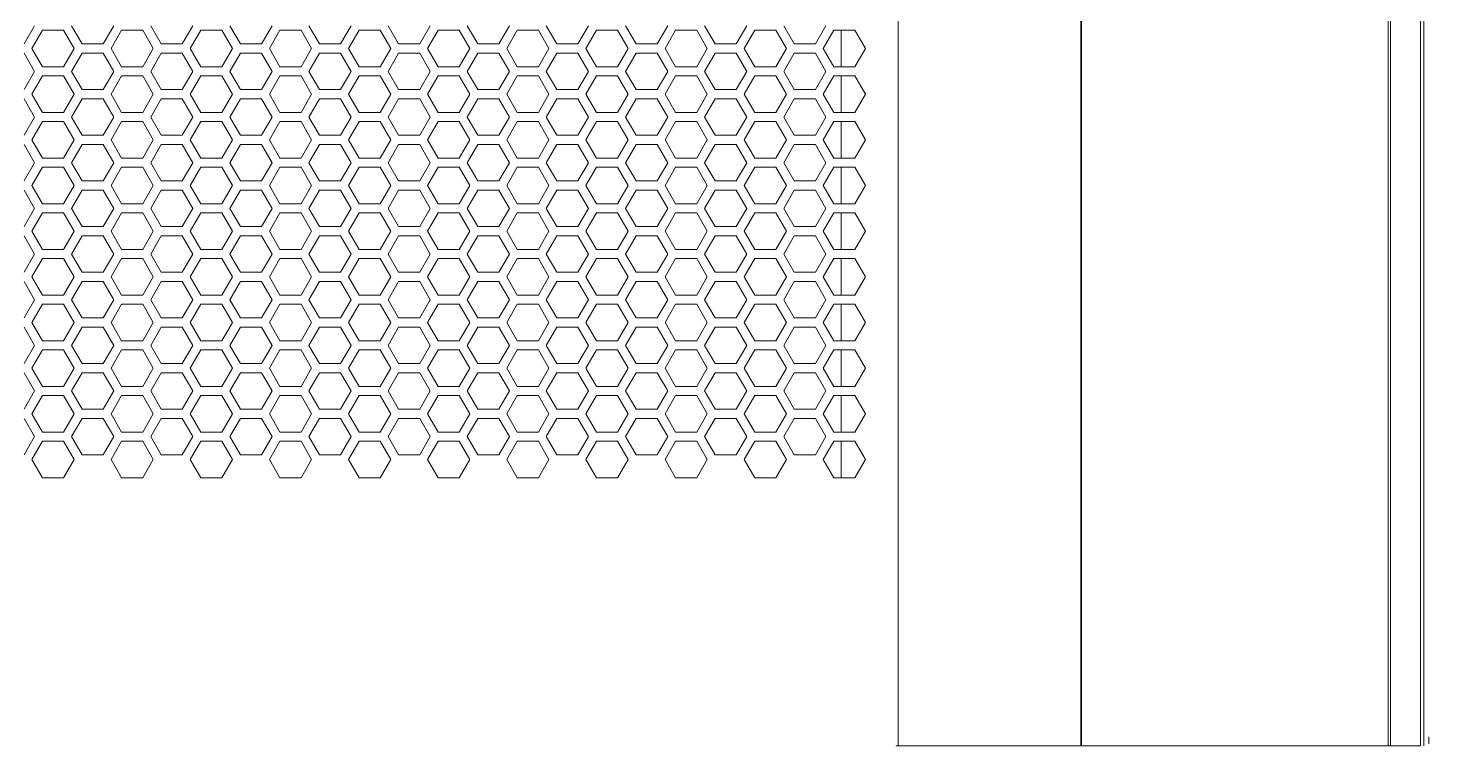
# Model space of a CAD drawing. Header units: millimetres. Extents: x 0 to 62, y -17 to 201.
# Drawn here: x 30.95 to 61.61, y 6.82 to 22.55 of the extents above; entities that cross this region are included whole.
import ezdxf

# ---------------------------------------------------------------- set-up
doc = ezdxf.new("R2010")
doc.units = ezdxf.units.MM
doc.layers.add('Visible (ANSI)', color=7, linetype='Continuous', lineweight=50)

msp = doc.modelspace()

# ---------------------------------------------------------------- linework, layer by layer
at = {"color": 0, "lineweight": 18}
for p, q in [((60.723, 6.83), (60.723, 200.57)), ((60.774, 200.57), (60.774, 6.83)), ((61.431, 6.83), (61.431, 200.57)), ((61.5, 200.57), (61.5, 6.83)), ((50, 144.1), (50, 6.83)), ((53.992, 144.1), (53.992, 6.83)), ((54.008, 6.83), (54.008, 144.1)), ((30.865, 22.2), (31.096, 22.6)), ((31.269, 22.5), (31.038, 22.1)), ((31.731, 22.5), (31.269, 22.5)), ((31.962, 22.1), (31.731, 22.5)), ((31.904, 22.6), (32.135, 22.2)), ((32.597, 22.2), (32.828, 22.6)), ((33.001, 22.5), (32.77, 22.1)), ((33.463, 22.5), (33.001, 22.5)), ((33.694, 22.1), (33.463, 22.5)), ((33.636, 22.6), (33.867, 22.2)), ((34.329, 22.2), (34.56, 22.6)), ((34.733, 22.5), (34.502, 22.1)), ((35.195, 22.5), (34.733, 22.5)), ((35.426, 22.1), (35.195, 22.5)), ((35.368, 22.6), (35.599, 22.2)), ((36.061, 22.2), (36.292, 22.6)), ((36.465, 22.5), (36.234, 22.1)), ((36.927, 22.5), (36.465, 22.5)), ((37.158, 22.1), (36.927, 22.5)), ((37.1, 22.6), (37.331, 22.2)), ((37.793, 22.2), (38.024, 22.6)), ((38.197, 22.5), (37.966, 22.1)), ((38.659, 22.5), (38.197, 22.5)), ((38.89, 22.1), (38.659, 22.5)), ((38.832, 22.6), (39.063, 22.2)), ((39.525, 22.2), (39.756, 22.6)), ((39.929, 22.5), (39.698, 22.1)), ((40.391, 22.5), (39.929, 22.5)), ((40.622, 22.1), (40.391, 22.5)), ((40.564, 22.6), (40.795, 22.2)), ((41.257, 22.2), (41.488, 22.6)), ((41.661, 22.5), (41.43, 22.1)), ((42.123, 22.5), (41.661, 22.5)), ((42.354, 22.1), (42.123, 22.5)), ((42.296, 22.6), (42.527, 22.2)), ((42.989, 22.2), (43.22, 22.6)), ((43.393, 22.5), (43.162, 22.1)), ((43.855, 22.5), (43.393, 22.5)), ((44.086, 22.1), (43.855, 22.5)), ((44.028, 22.6), (44.259, 22.2)), ((44.721, 22.2), (44.952, 22.6)), ((45.125, 22.5), (44.894, 22.1)), ((45.587, 22.5), (45.125, 22.5)), ((45.818, 22.1), (45.587, 22.5)), ((45.76, 22.6), (45.991, 22.2)), ((46.453, 22.2), (46.684, 22.6)), ((46.857, 22.5), (46.626, 22.1)), ((47.319, 22.5), (46.857, 22.5)), ((47.55, 22.1), (47.319, 22.5)), ((47.492, 22.6), (47.723, 22.2)), ((48.185, 22.2), (48.416, 22.6)), ((48.589, 22.5), (48.358, 22.1)), ((49.051, 22.5), (48.589, 22.5)), ((48.75, 21.7), (48.75, 22.5)), ((49.282, 22.1), (49.051, 22.5)), ((31.038, 22.1), (31.269, 21.7)), ((31.731, 21.7), (31.962, 22.1)), ((32.135, 22.2), (32.597, 22.2)), ((32.77, 22.1), (33.001, 21.7)), ((33.463, 21.7), (33.694, 22.1)), ((33.867, 22.2), (34.329, 22.2)), ((34.502, 22.1), (34.733, 21.7)), ((35.195, 21.7), (35.426, 22.1)), ((35.599, 22.2), (36.061, 22.2)), ((36.234, 22.1), (36.465, 21.7)), ((36.927, 21.7), (37.158, 22.1)), ((37.331, 22.2), (37.793, 22.2)), ((37.966, 22.1), (38.197, 21.7)), ((38.659, 21.7), (38.89, 22.1)), ((39.063, 22.2), (39.525, 22.2)), ((39.698, 22.1), (39.929, 21.7)), ((40.391, 21.7), (40.622, 22.1)), ((40.795, 22.2), (41.257, 22.2)), ((41.43, 22.1), (41.661, 21.7)), ((42.123, 21.7), (42.354, 22.1)), ((42.527, 22.2), (42.989, 22.2)), ((43.162, 22.1), (43.393, 21.7)), ((43.855, 21.7), (44.086, 22.1)), ((44.259, 22.2), (44.721, 22.2)), ((44.894, 22.1), (45.125, 21.7)), ((45.587, 21.7), (45.818, 22.1)), ((45.991, 22.2), (46.453, 22.2)), ((46.626, 22.1), (46.857, 21.7)), ((47.319, 21.7), (47.55, 22.1)), ((47.723, 22.2), (48.185, 22.2)), ((48.358, 22.1), (48.589, 21.7)), ((49.051, 21.7), (49.282, 22.1)), ((31.096, 21.6), (30.865, 22)), ((32.135, 22), (31.904, 21.6)), ((32.597, 22), (32.135, 22)), ((32.828, 21.6), (32.597, 22)), ((33.867, 22), (33.636, 21.6)), ((34.329, 22), (33.867, 22)), ((34.56, 21.6), (34.329, 22)), ((35.599, 22), (35.368, 21.6)), ((36.061, 22), (35.599, 22)), ((36.292, 21.6), (36.061, 22)), ((37.331, 22), (37.1, 21.6)), ((37.793, 22), (37.331, 22)), ((38.024, 21.6), (37.793, 22)), ((39.063, 22), (38.832, 21.6)), ((39.525, 22), (39.063, 22)), ((39.756, 21.6), (39.525, 22)), ((40.795, 22), (40.564, 21.6)), ((41.257, 22), (40.795, 22)), ((41.488, 21.6), (41.257, 22)), ((42.527, 22), (42.296, 21.6)), ((42.989, 22), (42.527, 22)), ((43.22, 21.6), (42.989, 22)), ((44.259, 22), (44.028, 21.6)), ((44.721, 22), (44.259, 22)), ((44.952, 21.6), (44.721, 22)), ((45.991, 22), (45.76, 21.6)), ((46.453, 22), (45.991, 22)), ((46.684, 21.6), (46.453, 22)), ((47.723, 22), (47.492, 21.6)), ((48.185, 22), (47.723, 22)), ((48.416, 21.6), (48.185, 22)), ((30.865, 21.2), (31.096, 21.6)), ((31.269, 21.5), (31.038, 21.1)), ((31.269, 21.7), (31.731, 21.7)), ((31.731, 21.5), (31.269, 21.5)), ((31.962, 21.1), (31.731, 21.5)), ((31.904, 21.6), (32.135, 21.2)), ((32.597, 21.2), (32.828, 21.6)), ((33.001, 21.5), (32.77, 21.1)), ((33.001, 21.7), (33.463, 21.7)), ((33.463, 21.5), (33.001, 21.5)), ((33.694, 21.1), (33.463, 21.5)), ((33.636, 21.6), (33.867, 21.2)), ((34.329, 21.2), (34.56, 21.6)), ((34.733, 21.5), (34.502, 21.1)), ((34.733, 21.7), (35.195, 21.7)), ((35.195, 21.5), (34.733, 21.5)), ((35.426, 21.1), (35.195, 21.5)), ((35.368, 21.6), (35.599, 21.2)), ((36.061, 21.2), (36.292, 21.6)), ((36.465, 21.5), (36.234, 21.1)), ((36.465, 21.7), (36.927, 21.7)), ((36.927, 21.5), (36.465, 21.5)), ((37.158, 21.1), (36.927, 21.5)), ((37.1, 21.6), (37.331, 21.2)), ((37.793, 21.2), (38.024, 21.6)), ((38.197, 21.5), (37.966, 21.1)), ((38.197, 21.7), (38.659, 21.7)), ((38.659, 21.5), (38.197, 21.5)), ((38.89, 21.1), (38.659, 21.5)), ((38.832, 21.6), (39.063, 21.2)), ((39.525, 21.2), (39.756, 21.6)), ((39.929, 21.5), (39.698, 21.1)), ((39.929, 21.7), (40.391, 21.7)), ((40.391, 21.5), (39.929, 21.5)), ((40.622, 21.1), (40.391, 21.5)), ((40.564, 21.6), (40.795, 21.2)), ((41.257, 21.2), (41.488, 21.6)), ((41.661, 21.5), (41.43, 21.1)), ((41.661, 21.7), (42.123, 21.7)), ((42.123, 21.5), (41.661, 21.5)), ((42.354, 21.1), (42.123, 21.5)), ((42.296, 21.6), (42.527, 21.2)), ((42.989, 21.2), (43.22, 21.6)), ((43.393, 21.5), (43.162, 21.1)), ((43.393, 21.7), (43.855, 21.7)), ((43.855, 21.5), (43.393, 21.5)), ((44.086, 21.1), (43.855, 21.5)), ((44.028, 21.6), (44.259, 21.2)), ((44.721, 21.2), (44.952, 21.6)), ((45.125, 21.5), (44.894, 21.1)), ((45.125, 21.7), (45.587, 21.7)), ((45.587, 21.5), (45.125, 21.5)), ((45.818, 21.1), (45.587, 21.5)), ((45.76, 21.6), (45.991, 21.2)), ((46.453, 21.2), (46.684, 21.6)), ((46.857, 21.5), (46.626, 21.1)), ((46.857, 21.7), (47.319, 21.7)), ((47.319, 21.5), (46.857, 21.5)), ((47.55, 21.1), (47.319, 21.5)), ((47.492, 21.6), (47.723, 21.2)), ((48.185, 21.2), (48.416, 21.6)), ((48.589, 21.5), (48.358, 21.1)), ((48.589, 21.7), (49.051, 21.7)), ((49.051, 21.5), (48.589, 21.5)), ((48.75, 20.7), (48.75, 21.5)), ((49.282, 21.1), (49.051, 21.5)), ((32.135, 21.2), (32.597, 21.2)), ((33.867, 21.2), (34.329, 21.2)), ((35.599, 21.2), (36.061, 21.2)), ((37.331, 21.2), (37.793, 21.2)), ((39.063, 21.2), (39.525, 21.2)), ((40.795, 21.2), (41.257, 21.2)), ((42.527, 21.2), (42.989, 21.2)), ((44.259, 21.2), (44.721, 21.2)), ((45.991, 21.2), (46.453, 21.2)), ((47.723, 21.2), (48.185, 21.2)), ((31.096, 20.6), (30.865, 21)), ((31.038, 21.1), (31.269, 20.7)), ((31.731, 20.7), (31.962, 21.1)), ((32.135, 21), (31.904, 20.6)), ((32.597, 21), (32.135, 21)), ((32.828, 20.6), (32.597, 21)), ((32.77, 21.1), (33.001, 20.7)), ((33.463, 20.7), (33.694, 21.1)), ((33.867, 21), (33.636, 20.6)), ((34.329, 21), (33.867, 21)), ((34.56, 20.6), (34.329, 21)), ((34.502, 21.1), (34.733, 20.7)), ((35.195, 20.7), (35.426, 21.1)), ((35.599, 21), (35.368, 20.6)), ((36.061, 21), (35.599, 21)), ((36.292, 20.6), (36.061, 21)), ((36.234, 21.1), (36.465, 20.7)), ((36.927, 20.7), (37.158, 21.1)), ((37.331, 21), (37.1, 20.6)), ((37.793, 21), (37.331, 21)), ((38.024, 20.6), (37.793, 21)), ((37.966, 21.1), (38.197, 20.7)), ((38.659, 20.7), (38.89, 21.1)), ((39.063, 21), (38.832, 20.6)), ((39.525, 21), (39.063, 21)), ((39.756, 20.6), (39.525, 21)), ((39.698, 21.1), (39.929, 20.7)), ((40.391, 20.7), (40.622, 21.1)), ((40.795, 21), (40.564, 20.6)), ((41.257, 21), (40.795, 21)), ((41.488, 20.6), (41.257, 21)), ((41.43, 21.1), (41.661, 20.7)), ((42.123, 20.7), (42.354, 21.1)), ((42.527, 21), (42.296, 20.6)), ((42.989, 21), (42.527, 21)), ((43.22, 20.6), (42.989, 21)), ((43.162, 21.1), (43.393, 20.7)), ((43.855, 20.7), (44.086, 21.1)), ((44.259, 21), (44.028, 20.6)), ((44.721, 21), (44.259, 21)), ((44.952, 20.6), (44.721, 21)), ((44.894, 21.1), (45.125, 20.7)), ((45.587, 20.7), (45.818, 21.1)), ((45.991, 21), (45.76, 20.6)), ((46.453, 21), (45.991, 21)), ((46.684, 20.6), (46.453, 21)), ((46.626, 21.1), (46.857, 20.7)), ((47.319, 20.7), (47.55, 21.1)), ((47.723, 21), (47.492, 20.6)), ((48.185, 21), (47.723, 21)), ((48.416, 20.6), (48.185, 21)), ((48.358, 21.1), (48.589, 20.7)), ((49.051, 20.7), (49.282, 21.1)), ((30.865, 20.2), (31.096, 20.6)), ((31.269, 20.7), (31.731, 20.7)), ((31.904, 20.6), (32.135, 20.2)), ((32.597, 20.2), (32.828, 20.6)), ((33.001, 20.7), (33.463, 20.7)), ((33.636, 20.6), (33.867, 20.2)), ((34.329, 20.2), (34.56, 20.6)), ((34.733, 20.7), (35.195, 20.7)), ((35.368, 20.6), (35.599, 20.2)), ((36.061, 20.2), (36.292, 20.6)), ((36.465, 20.7), (36.927, 20.7)), ((37.1, 20.6), (37.331, 20.2)), ((37.793, 20.2), (38.024, 20.6)), ((38.197, 20.7), (38.659, 20.7)), ((38.832, 20.6), (39.063, 20.2)), ((39.525, 20.2), (39.756, 20.6)), ((39.929, 20.7), (40.391, 20.7)), ((40.564, 20.6), (40.795, 20.2)), ((41.257, 20.2), (41.488, 20.6)), ((41.661, 20.7), (42.123, 20.7)), ((42.296, 20.6), (42.527, 20.2)), ((42.989, 20.2), (43.22, 20.6)), ((43.393, 20.7), (43.855, 20.7)), ((44.028, 20.6), (44.259, 20.2)), ((44.721, 20.2), (44.952, 20.6)), ((45.125, 20.7), (45.587, 20.7)), ((45.76, 20.6), (45.991, 20.2)), ((46.453, 20.2), (46.684, 20.6)), ((46.857, 20.7), (47.319, 20.7)), ((47.492, 20.6), (47.723, 20.2)), ((48.185, 20.2), (48.416, 20.6)), ((48.589, 20.7), (49.051, 20.7)), ((31.269, 20.5), (31.038, 20.1)), ((31.731, 20.5), (31.269, 20.5)), ((31.962, 20.1), (31.731, 20.5)), ((33.001, 20.5), (32.77, 20.1)), ((33.463, 20.5), (33.001, 20.5)), ((33.694, 20.1), (33.463, 20.5)), ((34.733, 20.5), (34.502, 20.1)), ((35.195, 20.5), (34.733, 20.5)), ((35.426, 20.1), (35.195, 20.5)), ((36.465, 20.5), (36.234, 20.1)), ((36.927, 20.5), (36.465, 20.5)), ((37.158, 20.1), (36.927, 20.5)), ((38.197, 20.5), (37.966, 20.1)), ((38.659, 20.5), (38.197, 20.5)), ((38.89, 20.1), (38.659, 20.5)), ((39.929, 20.5), (39.698, 20.1)), ((40.391, 20.5), (39.929, 20.5)), ((40.622, 20.1), (40.391, 20.5)), ((41.661, 20.5), (41.43, 20.1)), ((42.123, 20.5), (41.661, 20.5)), ((42.354, 20.1), (42.123, 20.5)), ((43.393, 20.5), (43.162, 20.1)), ((43.855, 20.5), (43.393, 20.5)), ((44.086, 20.1), (43.855, 20.5)), ((45.125, 20.5), (44.894, 20.1)), ((45.587, 20.5), (45.125, 20.5)), ((45.818, 20.1), (45.587, 20.5)), ((46.857, 20.5), (46.626, 20.1)), ((47.319, 20.5), (46.857, 20.5)), ((47.55, 20.1), (47.319, 20.5)), ((48.589, 20.5), (48.358, 20.1)), ((49.051, 20.5), (48.589, 20.5)), ((48.75, 19.7), (48.75, 20.5)), ((49.282, 20.1), (49.051, 20.5)), ((31.096, 19.6), (30.865, 20)), ((31.038, 20.1), (31.269, 19.7)), ((31.731, 19.7), (31.962, 20.1)), ((32.135, 20), (31.904, 19.6)), ((32.135, 20.2), (32.597, 20.2)), ((32.597, 20), (32.135, 20)), ((32.828, 19.6), (32.597, 20)), ((32.77, 20.1), (33.001, 19.7)), ((33.463, 19.7), (33.694, 20.1)), ((33.867, 20), (33.636, 19.6)), ((33.867, 20.2), (34.329, 20.2)), ((34.329, 20), (33.867, 20)), ((34.56, 19.6), (34.329, 20)), ((34.502, 20.1), (34.733, 19.7)), ((35.195, 19.7), (35.426, 20.1)), ((35.599, 20), (35.368, 19.6)), ((35.599, 20.2), (36.061, 20.2)), ((36.061, 20), (35.599, 20)), ((36.292, 19.6), (36.061, 20)), ((36.234, 20.1), (36.465, 19.7)), ((36.927, 19.7), (37.158, 20.1)), ((37.331, 20), (37.1, 19.6)), ((37.331, 20.2), (37.793, 20.2)), ((37.793, 20), (37.331, 20)), ((38.024, 19.6), (37.793, 20)), ((37.966, 20.1), (38.197, 19.7)), ((38.659, 19.7), (38.89, 20.1)), ((39.063, 20), (38.832, 19.6)), ((39.063, 20.2), (39.525, 20.2)), ((39.525, 20), (39.063, 20)), ((39.756, 19.6), (39.525, 20)), ((39.698, 20.1), (39.929, 19.7)), ((40.391, 19.7), (40.622, 20.1)), ((40.795, 20), (40.564, 19.6)), ((40.795, 20.2), (41.257, 20.2)), ((41.257, 20), (40.795, 20)), ((41.488, 19.6), (41.257, 20)), ((41.43, 20.1), (41.661, 19.7)), ((42.123, 19.7), (42.354, 20.1)), ((42.527, 20), (42.296, 19.6)), ((42.527, 20.2), (42.989, 20.2)), ((42.989, 20), (42.527, 20)), ((43.22, 19.6), (42.989, 20)), ((43.162, 20.1), (43.393, 19.7)), ((43.855, 19.7), (44.086, 20.1)), ((44.259, 20), (44.028, 19.6)), ((44.259, 20.2), (44.721, 20.2)), ((44.721, 20), (44.259, 20)), ((44.952, 19.6), (44.721, 20)), ((44.894, 20.1), (45.125, 19.7)), ((45.587, 19.7), (45.818, 20.1)), ((45.991, 20), (45.76, 19.6)), ((45.991, 20.2), (46.453, 20.2)), ((46.453, 20), (45.991, 20)), ((46.684, 19.6), (46.453, 20)), ((46.626, 20.1), (46.857, 19.7)), ((47.319, 19.7), (47.55, 20.1)), ((47.723, 20), (47.492, 19.6)), ((47.723, 20.2), (48.185, 20.2)), ((48.185, 20), (47.723, 20)), ((48.416, 19.6), (48.185, 20)), ((48.358, 20.1), (48.589, 19.7)), ((49.051, 19.7), (49.282, 20.1)), ((31.269, 19.7), (31.731, 19.7)), ((33.001, 19.7), (33.463, 19.7)), ((34.733, 19.7), (35.195, 19.7)), ((36.465, 19.7), (36.927, 19.7)), ((38.197, 19.7), (38.659, 19.7)), ((39.929, 19.7), (40.391, 19.7)), ((41.661, 19.7), (42.123, 19.7)), ((43.393, 19.7), (43.855, 19.7)), ((45.125, 19.7), (45.587, 19.7)), ((46.857, 19.7), (47.319, 19.7)), ((48.589, 19.7), (49.051, 19.7)), ((30.865, 19.2), (31.096, 19.6)), ((31.269, 19.5), (31.038, 19.1)), ((31.731, 19.5), (31.269, 19.5)), ((31.962, 19.1), (31.731, 19.5)), ((31.904, 19.6), (32.135, 19.2)), ((32.597, 19.2), (32.828, 19.6)), ((33.001, 19.5), (32.77, 19.1)), ((33.463, 19.5), (33.001, 19.5)), ((33.694, 19.1), (33.463, 19.5)), ((33.636, 19.6), (33.867, 19.2)), ((34.329, 19.2), (34.56, 19.6)), ((34.733, 19.5), (34.502, 19.1)), ((35.195, 19.5), (34.733, 19.5)), ((35.426, 19.1), (35.195, 19.5)), ((35.368, 19.6), (35.599, 19.2)), ((36.061, 19.2), (36.292, 19.6)), ((36.465, 19.5), (36.234, 19.1)), ((36.927, 19.5), (36.465, 19.5)), ((37.158, 19.1), (36.927, 19.5)), ((37.1, 19.6), (37.331, 19.2)), ((37.793, 19.2), (38.024, 19.6)), ((38.197, 19.5), (37.966, 19.1)), ((38.659, 19.5), (38.197, 19.5)), ((38.89, 19.1), (38.659, 19.5)), ((38.832, 19.6), (39.063, 19.2)), ((39.525, 19.2), (39.756, 19.6)), ((39.929, 19.5), (39.698, 19.1)), ((40.391, 19.5), (39.929, 19.5)), ((40.622, 19.1), (40.391, 19.5)), ((40.564, 19.6), (40.795, 19.2)), ((41.257, 19.2), (41.488, 19.6)), ((41.661, 19.5), (41.43, 19.1)), ((42.123, 19.5), (41.661, 19.5)), ((42.354, 19.1), (42.123, 19.5)), ((42.296, 19.6), (42.527, 19.2)), ((42.989, 19.2), (43.22, 19.6)), ((43.393, 19.5), (43.162, 19.1)), ((43.855, 19.5), (43.393, 19.5)), ((44.086, 19.1), (43.855, 19.5)), ((44.028, 19.6), (44.259, 19.2)), ((44.721, 19.2), (44.952, 19.6)), ((45.125, 19.5), (44.894, 19.1)), ((45.587, 19.5), (45.125, 19.5)), ((45.818, 19.1), (45.587, 19.5)), ((45.76, 19.6), (45.991, 19.2)), ((46.453, 19.2), (46.684, 19.6)), ((46.857, 19.5), (46.626, 19.1)), ((47.319, 19.5), (46.857, 19.5)), ((47.55, 19.1), (47.319, 19.5)), ((47.492, 19.6), (47.723, 19.2)), ((48.185, 19.2), (48.416, 19.6)), ((48.589, 19.5), (48.358, 19.1)), ((49.051, 19.5), (48.589, 19.5)), ((48.75, 18.7), (48.75, 19.5)), ((49.282, 19.1), (49.051, 19.5)), ((31.038, 19.1), (31.269, 18.7)), ((31.731, 18.7), (31.962, 19.1)), ((32.135, 19.2), (32.597, 19.2)), ((32.77, 19.1), (33.001, 18.7)), ((33.463, 18.7), (33.694, 19.1)), ((33.867, 19.2), (34.329, 19.2)), ((34.502, 19.1), (34.733, 18.7)), ((35.195, 18.7), (35.426, 19.1)), ((35.599, 19.2), (36.061, 19.2)), ((36.234, 19.1), (36.465, 18.7)), ((36.927, 18.7), (37.158, 19.1)), ((37.331, 19.2), (37.793, 19.2)), ((37.966, 19.1), (38.197, 18.7)), ((38.659, 18.7), (38.89, 19.1)), ((39.063, 19.2), (39.525, 19.2)), ((39.698, 19.1), (39.929, 18.7)), ((40.391, 18.7), (40.622, 19.1)), ((40.795, 19.2), (41.257, 19.2)), ((41.43, 19.1), (41.661, 18.7)), ((42.123, 18.7), (42.354, 19.1)), ((42.527, 19.2), (42.989, 19.2)), ((43.162, 19.1), (43.393, 18.7)), ((43.855, 18.7), (44.086, 19.1)), ((44.259, 19.2), (44.721, 19.2)), ((44.894, 19.1), (45.125, 18.7)), ((45.587, 18.7), (45.818, 19.1)), ((45.991, 19.2), (46.453, 19.2)), ((46.626, 19.1), (46.857, 18.7)), ((47.319, 18.7), (47.55, 19.1)), ((47.723, 19.2), (48.185, 19.2)), ((48.358, 19.1), (48.589, 18.7)), ((49.051, 18.7), (49.282, 19.1)), ((31.096, 18.6), (30.865, 19)), ((32.135, 19), (31.904, 18.6)), ((32.597, 19), (32.135, 19)), ((32.828, 18.6), (32.597, 19)), ((33.867, 19), (33.636, 18.6)), ((34.329, 19), (33.867, 19)), ((34.56, 18.6), (34.329, 19)), ((35.599, 19), (35.368, 18.6)), ((36.061, 19), (35.599, 19)), ((36.292, 18.6), (36.061, 19)), ((37.331, 19), (37.1, 18.6)), ((37.793, 19), (37.331, 19)), ((38.024, 18.6), (37.793, 19)), ((39.063, 19), (38.832, 18.6)), ((39.525, 19), (39.063, 19)), ((39.756, 18.6), (39.525, 19)), ((40.795, 19), (40.564, 18.6)), ((41.257, 19), (40.795, 19)), ((41.488, 18.6), (41.257, 19)), ((42.527, 19), (42.296, 18.6)), ((42.989, 19), (42.527, 19)), ((43.22, 18.6), (42.989, 19)), ((44.259, 19), (44.028, 18.6)), ((44.721, 19), (44.259, 19)), ((44.952, 18.6), (44.721, 19)), ((45.991, 19), (45.76, 18.6)), ((46.453, 19), (45.991, 19)), ((46.684, 18.6), (46.453, 19)), ((47.723, 19), (47.492, 18.6)), ((48.185, 19), (47.723, 19)), ((48.416, 18.6), (48.185, 19)), ((30.865, 18.2), (31.096, 18.6)), ((31.269, 18.5), (31.038, 18.1)), ((31.269, 18.7), (31.731, 18.7)), ((31.731, 18.5), (31.269, 18.5)), ((31.962, 18.1), (31.731, 18.5)), ((31.904, 18.6), (32.135, 18.2)), ((32.597, 18.2), (32.828, 18.6)), ((33.001, 18.5), (32.77, 18.1)), ((33.001, 18.7), (33.463, 18.7)), ((33.463, 18.5), (33.001, 18.5)), ((33.694, 18.1), (33.463, 18.5)), ((33.636, 18.6), (33.867, 18.2)), ((34.329, 18.2), (34.56, 18.6)), ((34.733, 18.5), (34.502, 18.1)), ((34.733, 18.7), (35.195, 18.7)), ((35.195, 18.5), (34.733, 18.5)), ((35.426, 18.1), (35.195, 18.5)), ((35.368, 18.6), (35.599, 18.2)), ((36.061, 18.2), (36.292, 18.6)), ((36.465, 18.5), (36.234, 18.1)), ((36.465, 18.7), (36.927, 18.7)), ((36.927, 18.5), (36.465, 18.5)), ((37.158, 18.1), (36.927, 18.5)), ((37.1, 18.6), (37.331, 18.2)), ((37.793, 18.2), (38.024, 18.6)), ((38.197, 18.5), (37.966, 18.1)), ((38.197, 18.7), (38.659, 18.7)), ((38.659, 18.5), (38.197, 18.5)), ((38.89, 18.1), (38.659, 18.5)), ((38.832, 18.6), (39.063, 18.2)), ((39.525, 18.2), (39.756, 18.6)), ((39.929, 18.5), (39.698, 18.1)), ((39.929, 18.7), (40.391, 18.7)), ((40.391, 18.5), (39.929, 18.5)), ((40.622, 18.1), (40.391, 18.5)), ((40.564, 18.6), (40.795, 18.2)), ((41.257, 18.2), (41.488, 18.6)), ((41.661, 18.5), (41.43, 18.1)), ((41.661, 18.7), (42.123, 18.7)), ((42.123, 18.5), (41.661, 18.5)), ((42.354, 18.1), (42.123, 18.5)), ((42.296, 18.6), (42.527, 18.2)), ((42.989, 18.2), (43.22, 18.6)), ((43.393, 18.5), (43.162, 18.1)), ((43.393, 18.7), (43.855, 18.7)), ((43.855, 18.5), (43.393, 18.5)), ((44.086, 18.1), (43.855, 18.5)), ((44.028, 18.6), (44.259, 18.2)), ((44.721, 18.2), (44.952, 18.6)), ((45.125, 18.5), (44.894, 18.1)), ((45.125, 18.7), (45.587, 18.7)), ((45.587, 18.5), (45.125, 18.5)), ((45.818, 18.1), (45.587, 18.5)), ((45.76, 18.6), (45.991, 18.2)), ((46.453, 18.2), (46.684, 18.6)), ((46.857, 18.5), (46.626, 18.1)), ((46.857, 18.7), (47.319, 18.7)), ((47.319, 18.5), (46.857, 18.5)), ((47.55, 18.1), (47.319, 18.5)), ((47.492, 18.6), (47.723, 18.2)), ((48.185, 18.2), (48.416, 18.6)), ((48.589, 18.5), (48.358, 18.1)), ((48.589, 18.7), (49.051, 18.7)), ((49.051, 18.5), (48.589, 18.5)), ((48.75, 17.7), (48.75, 18.5)), ((49.282, 18.1), (49.051, 18.5)), ((31.038, 18.1), (31.269, 17.7)), ((31.731, 17.7), (31.962, 18.1)), ((32.135, 18.2), (32.597, 18.2)), ((32.77, 18.1), (33.001, 17.7)), ((33.463, 17.7), (33.694, 18.1)), ((33.867, 18.2), (34.329, 18.2)), ((34.502, 18.1), (34.733, 17.7)), ((35.195, 17.7), (35.426, 18.1)), ((35.599, 18.2), (36.061, 18.2)), ((36.234, 18.1), (36.465, 17.7)), ((36.927, 17.7), (37.158, 18.1)), ((37.331, 18.2), (37.793, 18.2)), ((37.966, 18.1), (38.197, 17.7)), ((38.659, 17.7), (38.89, 18.1)), ((39.063, 18.2), (39.525, 18.2)), ((39.698, 18.1), (39.929, 17.7)), ((40.391, 17.7), (40.622, 18.1)), ((40.795, 18.2), (41.257, 18.2)), ((41.43, 18.1), (41.661, 17.7)), ((42.123, 17.7), (42.354, 18.1)), ((42.527, 18.2), (42.989, 18.2)), ((43.162, 18.1), (43.393, 17.7)), ((43.855, 17.7), (44.086, 18.1)), ((44.259, 18.2), (44.721, 18.2)), ((44.894, 18.1), (45.125, 17.7)), ((45.587, 17.7), (45.818, 18.1)), ((45.991, 18.2), (46.453, 18.2)), ((46.626, 18.1), (46.857, 17.7)), ((47.319, 17.7), (47.55, 18.1)), ((47.723, 18.2), (48.185, 18.2)), ((48.358, 18.1), (48.589, 17.7)), ((49.051, 17.7), (49.282, 18.1)), ((31.096, 17.6), (30.865, 18)), ((32.135, 18), (31.904, 17.6)), ((32.597, 18), (32.135, 18)), ((32.828, 17.6), (32.597, 18)), ((33.867, 18), (33.636, 17.6)), ((34.329, 18), (33.867, 18)), ((34.56, 17.6), (34.329, 18)), ((35.599, 18), (35.368, 17.6)), ((36.061, 18), (35.599, 18)), ((36.292, 17.6), (36.061, 18)), ((37.331, 18), (37.1, 17.6)), ((37.793, 18), (37.331, 18)), ((38.024, 17.6), (37.793, 18)), ((39.063, 18), (38.832, 17.6)), ((39.525, 18), (39.063, 18)), ((39.756, 17.6), (39.525, 18)), ((40.795, 18), (40.564, 17.6)), ((41.257, 18), (40.795, 18)), ((41.488, 17.6), (41.257, 18)), ((42.527, 18), (42.296, 17.6)), ((42.989, 18), (42.527, 18)), ((43.22, 17.6), (42.989, 18)), ((44.259, 18), (44.028, 17.6)), ((44.721, 18), (44.259, 18)), ((44.952, 17.6), (44.721, 18)), ((45.991, 18), (45.76, 17.6)), ((46.453, 18), (45.991, 18)), ((46.684, 17.6), (46.453, 18)), ((47.723, 18), (47.492, 17.6)), ((48.185, 18), (47.723, 18)), ((48.416, 17.6), (48.185, 18)), ((30.865, 17.2), (31.096, 17.6)), ((31.269, 17.5), (31.038, 17.1)), ((31.269, 17.7), (31.731, 17.7)), ((31.731, 17.5), (31.269, 17.5)), ((31.962, 17.1), (31.731, 17.5)), ((31.904, 17.6), (32.135, 17.2)), ((32.597, 17.2), (32.828, 17.6)), ((33.001, 17.5), (32.77, 17.1)), ((33.001, 17.7), (33.463, 17.7)), ((33.463, 17.5), (33.001, 17.5)), ((33.694, 17.1), (33.463, 17.5)), ((33.636, 17.6), (33.867, 17.2)), ((34.329, 17.2), (34.56, 17.6)), ((34.733, 17.5), (34.502, 17.1)), ((34.733, 17.7), (35.195, 17.7)), ((35.195, 17.5), (34.733, 17.5)), ((35.426, 17.1), (35.195, 17.5)), ((35.368, 17.6), (35.599, 17.2)), ((36.061, 17.2), (36.292, 17.6)), ((36.465, 17.5), (36.234, 17.1)), ((36.465, 17.7), (36.927, 17.7)), ((36.927, 17.5), (36.465, 17.5)), ((37.158, 17.1), (36.927, 17.5)), ((37.1, 17.6), (37.331, 17.2)), ((37.793, 17.2), (38.024, 17.6)), ((38.197, 17.5), (37.966, 17.1)), ((38.197, 17.7), (38.659, 17.7)), ((38.659, 17.5), (38.197, 17.5)), ((38.89, 17.1), (38.659, 17.5)), ((38.832, 17.6), (39.063, 17.2)), ((39.525, 17.2), (39.756, 17.6)), ((39.929, 17.5), (39.698, 17.1)), ((39.929, 17.7), (40.391, 17.7)), ((40.391, 17.5), (39.929, 17.5)), ((40.622, 17.1), (40.391, 17.5)), ((40.564, 17.6), (40.795, 17.2)), ((41.257, 17.2), (41.488, 17.6)), ((41.661, 17.5), (41.43, 17.1)), ((41.661, 17.7), (42.123, 17.7)), ((42.123, 17.5), (41.661, 17.5)), ((42.354, 17.1), (42.123, 17.5)), ((42.296, 17.6), (42.527, 17.2)), ((42.989, 17.2), (43.22, 17.6)), ((43.393, 17.5), (43.162, 17.1)), ((43.393, 17.7), (43.855, 17.7)), ((43.855, 17.5), (43.393, 17.5)), ((44.086, 17.1), (43.855, 17.5)), ((44.028, 17.6), (44.259, 17.2)), ((44.721, 17.2), (44.952, 17.6)), ((45.125, 17.5), (44.894, 17.1)), ((45.125, 17.7), (45.587, 17.7)), ((45.587, 17.5), (45.125, 17.5)), ((45.818, 17.1), (45.587, 17.5)), ((45.76, 17.6), (45.991, 17.2)), ((46.453, 17.2), (46.684, 17.6)), ((46.857, 17.5), (46.626, 17.1)), ((46.857, 17.7), (47.319, 17.7)), ((47.319, 17.5), (46.857, 17.5)), ((47.55, 17.1), (47.319, 17.5)), ((47.492, 17.6), (47.723, 17.2)), ((48.185, 17.2), (48.416, 17.6)), ((48.589, 17.5), (48.358, 17.1)), ((48.589, 17.7), (49.051, 17.7)), ((49.051, 17.5), (48.589, 17.5)), ((48.75, 16.7), (48.75, 17.5)), ((49.282, 17.1), (49.051, 17.5)), ((32.135, 17.2), (32.597, 17.2)), ((33.867, 17.2), (34.329, 17.2)), ((35.599, 17.2), (36.061, 17.2)), ((37.331, 17.2), (37.793, 17.2)), ((39.063, 17.2), (39.525, 17.2)), ((40.795, 17.2), (41.257, 17.2)), ((42.527, 17.2), (42.989, 17.2)), ((44.259, 17.2), (44.721, 17.2)), ((45.991, 17.2), (46.453, 17.2)), ((47.723, 17.2), (48.185, 17.2)), ((31.096, 16.6), (30.865, 17)), ((31.038, 17.1), (31.269, 16.7)), ((31.731, 16.7), (31.962, 17.1)), ((32.135, 17), (31.904, 16.6)), ((32.597, 17), (32.135, 17)), ((32.828, 16.6), (32.597, 17)), ((32.77, 17.1), (33.001, 16.7)), ((33.463, 16.7), (33.694, 17.1)), ((33.867, 17), (33.636, 16.6)), ((34.329, 17), (33.867, 17)), ((34.56, 16.6), (34.329, 17)), ((34.502, 17.1), (34.733, 16.7)), ((35.195, 16.7), (35.426, 17.1)), ((35.599, 17), (35.368, 16.6)), ((36.061, 17), (35.599, 17)), ((36.292, 16.6), (36.061, 17)), ((36.234, 17.1), (36.465, 16.7)), ((36.927, 16.7), (37.158, 17.1)), ((37.331, 17), (37.1, 16.6)), ((37.793, 17), (37.331, 17)), ((38.024, 16.6), (37.793, 17)), ((37.966, 17.1), (38.197, 16.7)), ((38.659, 16.7), (38.89, 17.1)), ((39.063, 17), (38.832, 16.6)), ((39.525, 17), (39.063, 17)), ((39.756, 16.6), (39.525, 17)), ((39.698, 17.1), (39.929, 16.7)), ((40.391, 16.7), (40.622, 17.1)), ((40.795, 17), (40.564, 16.6)), ((41.257, 17), (40.795, 17)), ((41.488, 16.6), (41.257, 17)), ((41.43, 17.1), (41.661, 16.7)), ((42.123, 16.7), (42.354, 17.1)), ((42.527, 17), (42.296, 16.6)), ((42.989, 17), (42.527, 17)), ((43.22, 16.6), (42.989, 17)), ((43.162, 17.1), (43.393, 16.7)), ((43.855, 16.7), (44.086, 17.1)), ((44.259, 17), (44.028, 16.6)), ((44.721, 17), (44.259, 17)), ((44.952, 16.6), (44.721, 17)), ((44.894, 17.1), (45.125, 16.7)), ((45.587, 16.7), (45.818, 17.1)), ((45.991, 17), (45.76, 16.6)), ((46.453, 17), (45.991, 17)), ((46.684, 16.6), (46.453, 17)), ((46.626, 17.1), (46.857, 16.7)), ((47.319, 16.7), (47.55, 17.1)), ((47.723, 17), (47.492, 16.6)), ((48.185, 17), (47.723, 17)), ((48.416, 16.6), (48.185, 17)), ((48.358, 17.1), (48.589, 16.7)), ((49.051, 16.7), (49.282, 17.1)), ((30.865, 16.2), (31.096, 16.6)), ((31.269, 16.7), (31.731, 16.7)), ((31.904, 16.6), (32.135, 16.2)), ((32.597, 16.2), (32.828, 16.6)), ((33.001, 16.7), (33.463, 16.7)), ((33.636, 16.6), (33.867, 16.2)), ((34.329, 16.2), (34.56, 16.6)), ((34.733, 16.7), (35.195, 16.7)), ((35.368, 16.6), (35.599, 16.2)), ((36.061, 16.2), (36.292, 16.6)), ((36.465, 16.7), (36.927, 16.7)), ((37.1, 16.6), (37.331, 16.2)), ((37.793, 16.2), (38.024, 16.6)), ((38.197, 16.7), (38.659, 16.7)), ((38.832, 16.6), (39.063, 16.2)), ((39.525, 16.2), (39.756, 16.6)), ((39.929, 16.7), (40.391, 16.7)), ((40.564, 16.6), (40.795, 16.2)), ((41.257, 16.2), (41.488, 16.6)), ((41.661, 16.7), (42.123, 16.7)), ((42.296, 16.6), (42.527, 16.2)), ((42.989, 16.2), (43.22, 16.6)), ((43.393, 16.7), (43.855, 16.7)), ((44.028, 16.6), (44.259, 16.2)), ((44.721, 16.2), (44.952, 16.6)), ((45.125, 16.7), (45.587, 16.7)), ((45.76, 16.6), (45.991, 16.2)), ((46.453, 16.2), (46.684, 16.6)), ((46.857, 16.7), (47.319, 16.7)), ((47.492, 16.6), (47.723, 16.2)), ((48.185, 16.2), (48.416, 16.6)), ((48.589, 16.7), (49.051, 16.7)), ((31.269, 16.5), (31.038, 16.1)), ((31.731, 16.5), (31.269, 16.5)), ((31.962, 16.1), (31.731, 16.5)), ((33.001, 16.5), (32.77, 16.1)), ((33.463, 16.5), (33.001, 16.5)), ((33.694, 16.1), (33.463, 16.5)), ((34.733, 16.5), (34.502, 16.1)), ((35.195, 16.5), (34.733, 16.5)), ((35.426, 16.1), (35.195, 16.5)), ((36.465, 16.5), (36.234, 16.1)), ((36.927, 16.5), (36.465, 16.5)), ((37.158, 16.1), (36.927, 16.5)), ((38.197, 16.5), (37.966, 16.1)), ((38.659, 16.5), (38.197, 16.5)), ((38.89, 16.1), (38.659, 16.5)), ((39.929, 16.5), (39.698, 16.1)), ((40.391, 16.5), (39.929, 16.5)), ((40.622, 16.1), (40.391, 16.5)), ((41.661, 16.5), (41.43, 16.1)), ((42.123, 16.5), (41.661, 16.5)), ((42.354, 16.1), (42.123, 16.5)), ((43.393, 16.5), (43.162, 16.1)), ((43.855, 16.5), (43.393, 16.5)), ((44.086, 16.1), (43.855, 16.5)), ((45.125, 16.5), (44.894, 16.1)), ((45.587, 16.5), (45.125, 16.5)), ((45.818, 16.1), (45.587, 16.5)), ((46.857, 16.5), (46.626, 16.1)), ((47.319, 16.5), (46.857, 16.5)), ((47.55, 16.1), (47.319, 16.5)), ((48.589, 16.5), (48.358, 16.1)), ((49.051, 16.5), (48.589, 16.5)), ((48.75, 15.7), (48.75, 16.5)), ((49.282, 16.1), (49.051, 16.5)), ((31.096, 15.6), (30.865, 16)), ((31.038, 16.1), (31.269, 15.7)), ((31.731, 15.7), (31.962, 16.1)), ((32.135, 16), (31.904, 15.6)), ((32.135, 16.2), (32.597, 16.2)), ((32.597, 16), (32.135, 16)), ((32.828, 15.6), (32.597, 16)), ((32.77, 16.1), (33.001, 15.7)), ((33.463, 15.7), (33.694, 16.1)), ((33.867, 16), (33.636, 15.6)), ((33.867, 16.2), (34.329, 16.2)), ((34.329, 16), (33.867, 16)), ((34.56, 15.6), (34.329, 16)), ((34.502, 16.1), (34.733, 15.7)), ((35.195, 15.7), (35.426, 16.1)), ((35.599, 16), (35.368, 15.6)), ((35.599, 16.2), (36.061, 16.2)), ((36.061, 16), (35.599, 16)), ((36.292, 15.6), (36.061, 16)), ((36.234, 16.1), (36.465, 15.7)), ((36.927, 15.7), (37.158, 16.1)), ((37.331, 16), (37.1, 15.6)), ((37.331, 16.2), (37.793, 16.2)), ((37.793, 16), (37.331, 16)), ((38.024, 15.6), (37.793, 16)), ((37.966, 16.1), (38.197, 15.7)), ((38.659, 15.7), (38.89, 16.1)), ((39.063, 16), (38.832, 15.6)), ((39.063, 16.2), (39.525, 16.2)), ((39.525, 16), (39.063, 16)), ((39.756, 15.6), (39.525, 16)), ((39.698, 16.1), (39.929, 15.7)), ((40.391, 15.7), (40.622, 16.1)), ((40.795, 16), (40.564, 15.6)), ((40.795, 16.2), (41.257, 16.2)), ((41.257, 16), (40.795, 16)), ((41.488, 15.6), (41.257, 16)), ((41.43, 16.1), (41.661, 15.7)), ((42.123, 15.7), (42.354, 16.1)), ((42.527, 16), (42.296, 15.6)), ((42.527, 16.2), (42.989, 16.2)), ((42.989, 16), (42.527, 16)), ((43.22, 15.6), (42.989, 16)), ((43.162, 16.1), (43.393, 15.7)), ((43.855, 15.7), (44.086, 16.1)), ((44.259, 16), (44.028, 15.6)), ((44.259, 16.2), (44.721, 16.2)), ((44.721, 16), (44.259, 16)), ((44.952, 15.6), (44.721, 16)), ((44.894, 16.1), (45.125, 15.7)), ((45.587, 15.7), (45.818, 16.1)), ((45.991, 16), (45.76, 15.6)), ((45.991, 16.2), (46.453, 16.2)), ((46.453, 16), (45.991, 16)), ((46.684, 15.6), (46.453, 16)), ((46.626, 16.1), (46.857, 15.7)), ((47.319, 15.7), (47.55, 16.1)), ((47.723, 16), (47.492, 15.6)), ((47.723, 16.2), (48.185, 16.2)), ((48.185, 16), (47.723, 16)), ((48.416, 15.6), (48.185, 16)), ((48.358, 16.1), (48.589, 15.7)), ((49.051, 15.7), (49.282, 16.1)), ((31.269, 15.7), (31.731, 15.7)), ((33.001, 15.7), (33.463, 15.7)), ((34.733, 15.7), (35.195, 15.7)), ((36.465, 15.7), (36.927, 15.7)), ((38.197, 15.7), (38.659, 15.7)), ((39.929, 15.7), (40.391, 15.7)), ((41.661, 15.7), (42.123, 15.7)), ((43.393, 15.7), (43.855, 15.7)), ((45.125, 15.7), (45.587, 15.7)), ((46.857, 15.7), (47.319, 15.7)), ((48.589, 15.7), (49.051, 15.7)), ((30.865, 15.2), (31.096, 15.6)), ((31.269, 15.5), (31.038, 15.1)), ((31.731, 15.5), (31.269, 15.5)), ((31.962, 15.1), (31.731, 15.5)), ((31.904, 15.6), (32.135, 15.2)), ((32.597, 15.2), (32.828, 15.6)), ((33.001, 15.5), (32.77, 15.1)), ((33.463, 15.5), (33.001, 15.5)), ((33.694, 15.1), (33.463, 15.5)), ((33.636, 15.6), (33.867, 15.2)), ((34.329, 15.2), (34.56, 15.6)), ((34.733, 15.5), (34.502, 15.1)), ((35.195, 15.5), (34.733, 15.5)), ((35.426, 15.1), (35.195, 15.5)), ((35.368, 15.6), (35.599, 15.2)), ((36.061, 15.2), (36.292, 15.6)), ((36.465, 15.5), (36.234, 15.1)), ((36.927, 15.5), (36.465, 15.5)), ((37.158, 15.1), (36.927, 15.5)), ((37.1, 15.6), (37.331, 15.2)), ((37.793, 15.2), (38.024, 15.6)), ((38.197, 15.5), (37.966, 15.1)), ((38.659, 15.5), (38.197, 15.5)), ((38.89, 15.1), (38.659, 15.5)), ((38.832, 15.6), (39.063, 15.2)), ((39.525, 15.2), (39.756, 15.6)), ((39.929, 15.5), (39.698, 15.1)), ((40.391, 15.5), (39.929, 15.5)), ((40.622, 15.1), (40.391, 15.5)), ((40.564, 15.6), (40.795, 15.2)), ((41.257, 15.2), (41.488, 15.6)), ((41.661, 15.5), (41.43, 15.1)), ((42.123, 15.5), (41.661, 15.5)), ((42.354, 15.1), (42.123, 15.5)), ((42.296, 15.6), (42.527, 15.2)), ((42.989, 15.2), (43.22, 15.6)), ((43.393, 15.5), (43.162, 15.1)), ((43.855, 15.5), (43.393, 15.5)), ((44.086, 15.1), (43.855, 15.5)), ((44.028, 15.6), (44.259, 15.2)), ((44.721, 15.2), (44.952, 15.6)), ((45.125, 15.5), (44.894, 15.1)), ((45.587, 15.5), (45.125, 15.5)), ((45.818, 15.1), (45.587, 15.5)), ((45.76, 15.6), (45.991, 15.2)), ((46.453, 15.2), (46.684, 15.6)), ((46.857, 15.5), (46.626, 15.1)), ((47.319, 15.5), (46.857, 15.5)), ((47.55, 15.1), (47.319, 15.5)), ((47.492, 15.6), (47.723, 15.2)), ((48.185, 15.2), (48.416, 15.6)), ((48.589, 15.5), (48.358, 15.1)), ((49.051, 15.5), (48.589, 15.5)), ((48.75, 14.7), (48.75, 15.5)), ((49.282, 15.1), (49.051, 15.5)), ((31.038, 15.1), (31.269, 14.7)), ((31.731, 14.7), (31.962, 15.1)), ((32.135, 15.2), (32.597, 15.2)), ((32.77, 15.1), (33.001, 14.7)), ((33.463, 14.7), (33.694, 15.1)), ((33.867, 15.2), (34.329, 15.2)), ((34.502, 15.1), (34.733, 14.7)), ((35.195, 14.7), (35.426, 15.1)), ((35.599, 15.2), (36.061, 15.2)), ((36.234, 15.1), (36.465, 14.7)), ((36.927, 14.7), (37.158, 15.1)), ((37.331, 15.2), (37.793, 15.2)), ((37.966, 15.1), (38.197, 14.7)), ((38.659, 14.7), (38.89, 15.1)), ((39.063, 15.2), (39.525, 15.2)), ((39.698, 15.1), (39.929, 14.7)), ((40.391, 14.7), (40.622, 15.1)), ((40.795, 15.2), (41.257, 15.2)), ((41.43, 15.1), (41.661, 14.7)), ((42.123, 14.7), (42.354, 15.1)), ((42.527, 15.2), (42.989, 15.2)), ((43.162, 15.1), (43.393, 14.7)), ((43.855, 14.7), (44.086, 15.1)), ((44.259, 15.2), (44.721, 15.2)), ((44.894, 15.1), (45.125, 14.7)), ((45.587, 14.7), (45.818, 15.1)), ((45.991, 15.2), (46.453, 15.2)), ((46.626, 15.1), (46.857, 14.7)), ((47.319, 14.7), (47.55, 15.1)), ((47.723, 15.2), (48.185, 15.2)), ((48.358, 15.1), (48.589, 14.7)), ((49.051, 14.7), (49.282, 15.1)), ((31.096, 14.6), (30.865, 15)), ((32.135, 15), (31.904, 14.6)), ((32.597, 15), (32.135, 15)), ((32.828, 14.6), (32.597, 15)), ((33.867, 15), (33.636, 14.6)), ((34.329, 15), (33.867, 15)), ((34.56, 14.6), (34.329, 15)), ((35.599, 15), (35.368, 14.6)), ((36.061, 15), (35.599, 15)), ((36.292, 14.6), (36.061, 15)), ((37.331, 15), (37.1, 14.6)), ((37.793, 15), (37.331, 15)), ((38.024, 14.6), (37.793, 15)), ((39.063, 15), (38.832, 14.6)), ((39.525, 15), (39.063, 15)), ((39.756, 14.6), (39.525, 15)), ((40.795, 15), (40.564, 14.6)), ((41.257, 15), (40.795, 15)), ((41.488, 14.6), (41.257, 15)), ((42.527, 15), (42.296, 14.6)), ((42.989, 15), (42.527, 15)), ((43.22, 14.6), (42.989, 15)), ((44.259, 15), (44.028, 14.6)), ((44.721, 15), (44.259, 15)), ((44.952, 14.6), (44.721, 15)), ((45.991, 15), (45.76, 14.6)), ((46.453, 15), (45.991, 15)), ((46.684, 14.6), (46.453, 15)), ((47.723, 15), (47.492, 14.6)), ((48.185, 15), (47.723, 15)), ((48.416, 14.6), (48.185, 15)), ((30.865, 14.2), (31.096, 14.6)), ((31.269, 14.5), (31.038, 14.1)), ((31.269, 14.7), (31.731, 14.7)), ((31.731, 14.5), (31.269, 14.5)), ((31.962, 14.1), (31.731, 14.5)), ((31.904, 14.6), (32.135, 14.2)), ((32.597, 14.2), (32.828, 14.6)), ((33.001, 14.5), (32.77, 14.1)), ((33.001, 14.7), (33.463, 14.7)), ((33.463, 14.5), (33.001, 14.5)), ((33.694, 14.1), (33.463, 14.5)), ((33.636, 14.6), (33.867, 14.2)), ((34.329, 14.2), (34.56, 14.6)), ((34.733, 14.5), (34.502, 14.1)), ((34.733, 14.7), (35.195, 14.7)), ((35.195, 14.5), (34.733, 14.5)), ((35.426, 14.1), (35.195, 14.5)), ((35.368, 14.6), (35.599, 14.2)), ((36.061, 14.2), (36.292, 14.6)), ((36.465, 14.5), (36.234, 14.1)), ((36.465, 14.7), (36.927, 14.7)), ((36.927, 14.5), (36.465, 14.5)), ((37.158, 14.1), (36.927, 14.5)), ((37.1, 14.6), (37.331, 14.2)), ((37.793, 14.2), (38.024, 14.6)), ((38.197, 14.5), (37.966, 14.1)), ((38.197, 14.7), (38.659, 14.7)), ((38.659, 14.5), (38.197, 14.5)), ((38.89, 14.1), (38.659, 14.5)), ((38.832, 14.6), (39.063, 14.2)), ((39.525, 14.2), (39.756, 14.6)), ((39.929, 14.5), (39.698, 14.1)), ((39.929, 14.7), (40.391, 14.7)), ((40.391, 14.5), (39.929, 14.5)), ((40.622, 14.1), (40.391, 14.5)), ((40.564, 14.6), (40.795, 14.2)), ((41.257, 14.2), (41.488, 14.6)), ((41.661, 14.5), (41.43, 14.1)), ((41.661, 14.7), (42.123, 14.7)), ((42.123, 14.5), (41.661, 14.5)), ((42.354, 14.1), (42.123, 14.5)), ((42.296, 14.6), (42.527, 14.2)), ((42.989, 14.2), (43.22, 14.6)), ((43.393, 14.5), (43.162, 14.1)), ((43.393, 14.7), (43.855, 14.7)), ((43.855, 14.5), (43.393, 14.5)), ((44.086, 14.1), (43.855, 14.5)), ((44.028, 14.6), (44.259, 14.2)), ((44.721, 14.2), (44.952, 14.6)), ((45.125, 14.5), (44.894, 14.1)), ((45.125, 14.7), (45.587, 14.7)), ((45.587, 14.5), (45.125, 14.5)), ((45.818, 14.1), (45.587, 14.5)), ((45.76, 14.6), (45.991, 14.2)), ((46.453, 14.2), (46.684, 14.6)), ((46.857, 14.5), (46.626, 14.1)), ((46.857, 14.7), (47.319, 14.7)), ((47.319, 14.5), (46.857, 14.5)), ((47.55, 14.1), (47.319, 14.5)), ((47.492, 14.6), (47.723, 14.2)), ((48.185, 14.2), (48.416, 14.6)), ((48.589, 14.5), (48.358, 14.1)), ((48.589, 14.7), (49.051, 14.7)), ((49.051, 14.5), (48.589, 14.5)), ((48.75, 13.7), (48.75, 14.5)), ((49.282, 14.1), (49.051, 14.5)), ((32.135, 14.2), (32.597, 14.2)), ((33.867, 14.2), (34.329, 14.2)), ((35.599, 14.2), (36.061, 14.2)), ((37.331, 14.2), (37.793, 14.2)), ((39.063, 14.2), (39.525, 14.2)), ((40.795, 14.2), (41.257, 14.2)), ((42.527, 14.2), (42.989, 14.2)), ((44.259, 14.2), (44.721, 14.2)), ((45.991, 14.2), (46.453, 14.2)), ((47.723, 14.2), (48.185, 14.2)), ((31.096, 13.6), (30.865, 14)), ((31.038, 14.1), (31.269, 13.7)), ((31.731, 13.7), (31.962, 14.1)), ((32.135, 14), (31.904, 13.6)), ((32.597, 14), (32.135, 14)), ((32.828, 13.6), (32.597, 14)), ((32.77, 14.1), (33.001, 13.7)), ((33.463, 13.7), (33.694, 14.1)), ((33.867, 14), (33.636, 13.6)), ((34.329, 14), (33.867, 14)), ((34.56, 13.6), (34.329, 14)), ((34.502, 14.1), (34.733, 13.7)), ((35.195, 13.7), (35.426, 14.1)), ((35.599, 14), (35.368, 13.6)), ((36.061, 14), (35.599, 14)), ((36.292, 13.6), (36.061, 14)), ((36.234, 14.1), (36.465, 13.7)), ((36.927, 13.7), (37.158, 14.1)), ((37.331, 14), (37.1, 13.6)), ((37.793, 14), (37.331, 14)), ((38.024, 13.6), (37.793, 14)), ((37.966, 14.1), (38.197, 13.7)), ((38.659, 13.7), (38.89, 14.1)), ((39.063, 14), (38.832, 13.6)), ((39.525, 14), (39.063, 14)), ((39.756, 13.6), (39.525, 14)), ((39.698, 14.1), (39.929, 13.7)), ((40.391, 13.7), (40.622, 14.1)), ((40.795, 14), (40.564, 13.6)), ((41.257, 14), (40.795, 14)), ((41.488, 13.6), (41.257, 14)), ((41.43, 14.1), (41.661, 13.7)), ((42.123, 13.7), (42.354, 14.1)), ((42.527, 14), (42.296, 13.6)), ((42.989, 14), (42.527, 14)), ((43.22, 13.6), (42.989, 14)), ((43.162, 14.1), (43.393, 13.7)), ((43.855, 13.7), (44.086, 14.1)), ((44.259, 14), (44.028, 13.6)), ((44.721, 14), (44.259, 14)), ((44.952, 13.6), (44.721, 14)), ((44.894, 14.1), (45.125, 13.7)), ((45.587, 13.7), (45.818, 14.1)), ((45.991, 14), (45.76, 13.6)), ((46.453, 14), (45.991, 14)), ((46.684, 13.6), (46.453, 14)), ((46.626, 14.1), (46.857, 13.7)), ((47.319, 13.7), (47.55, 14.1)), ((47.723, 14), (47.492, 13.6)), ((48.185, 14), (47.723, 14)), ((48.416, 13.6), (48.185, 14)), ((48.358, 14.1), (48.589, 13.7)), ((49.051, 13.7), (49.282, 14.1)), ((30.865, 13.2), (31.096, 13.6)), ((31.269, 13.5), (31.038, 13.1)), ((31.269, 13.7), (31.731, 13.7)), ((31.731, 13.5), (31.269, 13.5)), ((31.962, 13.1), (31.731, 13.5)), ((31.904, 13.6), (32.135, 13.2)), ((32.597, 13.2), (32.828, 13.6)), ((33.001, 13.5), (32.77, 13.1)), ((33.001, 13.7), (33.463, 13.7)), ((33.463, 13.5), (33.001, 13.5)), ((33.694, 13.1), (33.463, 13.5)), ((33.636, 13.6), (33.867, 13.2)), ((34.329, 13.2), (34.56, 13.6)), ((34.733, 13.5), (34.502, 13.1)), ((34.733, 13.7), (35.195, 13.7)), ((35.195, 13.5), (34.733, 13.5)), ((35.426, 13.1), (35.195, 13.5)), ((35.368, 13.6), (35.599, 13.2)), ((36.061, 13.2), (36.292, 13.6)), ((36.465, 13.5), (36.234, 13.1)), ((36.465, 13.7), (36.927, 13.7)), ((36.927, 13.5), (36.465, 13.5)), ((37.158, 13.1), (36.927, 13.5)), ((37.1, 13.6), (37.331, 13.2)), ((37.793, 13.2), (38.024, 13.6)), ((38.197, 13.5), (37.966, 13.1)), ((38.197, 13.7), (38.659, 13.7)), ((38.659, 13.5), (38.197, 13.5)), ((38.89, 13.1), (38.659, 13.5)), ((38.832, 13.6), (39.063, 13.2)), ((39.525, 13.2), (39.756, 13.6)), ((39.929, 13.5), (39.698, 13.1)), ((39.929, 13.7), (40.391, 13.7)), ((40.391, 13.5), (39.929, 13.5)), ((40.622, 13.1), (40.391, 13.5)), ((40.564, 13.6), (40.795, 13.2)), ((41.257, 13.2), (41.488, 13.6)), ((41.661, 13.5), (41.43, 13.1)), ((41.661, 13.7), (42.123, 13.7)), ((42.123, 13.5), (41.661, 13.5)), ((42.354, 13.1), (42.123, 13.5)), ((42.296, 13.6), (42.527, 13.2)), ((42.989, 13.2), (43.22, 13.6)), ((43.393, 13.5), (43.162, 13.1)), ((43.393, 13.7), (43.855, 13.7)), ((43.855, 13.5), (43.393, 13.5)), ((44.086, 13.1), (43.855, 13.5)), ((44.028, 13.6), (44.259, 13.2)), ((44.721, 13.2), (44.952, 13.6)), ((45.125, 13.5), (44.894, 13.1)), ((45.125, 13.7), (45.587, 13.7)), ((45.587, 13.5), (45.125, 13.5)), ((45.818, 13.1), (45.587, 13.5)), ((45.76, 13.6), (45.991, 13.2)), ((46.453, 13.2), (46.684, 13.6)), ((46.857, 13.5), (46.626, 13.1)), ((46.857, 13.7), (47.319, 13.7)), ((47.319, 13.5), (46.857, 13.5)), ((47.55, 13.1), (47.319, 13.5)), ((47.492, 13.6), (47.723, 13.2)), ((48.185, 13.2), (48.416, 13.6)), ((48.589, 13.5), (48.358, 13.1)), ((48.589, 13.7), (49.051, 13.7)), ((49.051, 13.5), (48.589, 13.5)), ((48.75, 12.7), (48.75, 13.5)), ((49.282, 13.1), (49.051, 13.5)), ((32.135, 13.2), (32.597, 13.2)), ((33.867, 13.2), (34.329, 13.2)), ((35.599, 13.2), (36.061, 13.2)), ((37.331, 13.2), (37.793, 13.2)), ((39.063, 13.2), (39.525, 13.2)), ((40.795, 13.2), (41.257, 13.2)), ((42.527, 13.2), (42.989, 13.2)), ((44.259, 13.2), (44.721, 13.2)), ((45.991, 13.2), (46.453, 13.2)), ((47.723, 13.2), (48.185, 13.2)), ((31.038, 13.1), (31.269, 12.7)), ((31.731, 12.7), (31.962, 13.1)), ((32.77, 13.1), (33.001, 12.7)), ((33.463, 12.7), (33.694, 13.1)), ((34.502, 13.1), (34.733, 12.7)), ((35.195, 12.7), (35.426, 13.1)), ((36.234, 13.1), (36.465, 12.7)), ((36.927, 12.7), (37.158, 13.1)), ((37.966, 13.1), (38.197, 12.7)), ((38.659, 12.7), (38.89, 13.1)), ((39.698, 13.1), (39.929, 12.7)), ((40.391, 12.7), (40.622, 13.1)), ((41.43, 13.1), (41.661, 12.7)), ((42.123, 12.7), (42.354, 13.1)), ((43.162, 13.1), (43.393, 12.7)), ((43.855, 12.7), (44.086, 13.1)), ((44.894, 13.1), (45.125, 12.7)), ((45.587, 12.7), (45.818, 13.1)), ((46.626, 13.1), (46.857, 12.7)), ((47.319, 12.7), (47.55, 13.1)), ((48.358, 13.1), (48.589, 12.7)), ((49.051, 12.7), (49.282, 13.1)), ((31.269, 12.7), (31.731, 12.7)), ((33.001, 12.7), (33.463, 12.7)), ((34.733, 12.7), (35.195, 12.7)), ((36.465, 12.7), (36.927, 12.7)), ((38.197, 12.7), (38.659, 12.7)), ((39.929, 12.7), (40.391, 12.7)), ((41.661, 12.7), (42.123, 12.7)), ((43.393, 12.7), (43.855, 12.7)), ((45.125, 12.7), (45.587, 12.7)), ((46.857, 12.7), (47.319, 12.7)), ((48.589, 12.7), (49.051, 12.7)), ((49.95, 6.82), (49.95, 6.83)), ((49.95, 6.83), (50, 6.83)), ((50, 6.83), (53.992, 6.83)), ((53.992, 6.83), (54.008, 6.83)), ((54.008, 6.83), (60.723, 6.83)), ((59.99, 6.82), (59.99, 6.83)), ((60.774, 6.83), (60.723, 6.83)), ((60.774, 6.83), (61.431, 6.83))]:
    msp.add_line(p, q, dxfattribs=at)
at = {"color": 0, "lineweight": 18, "flags": 128}
msp.add_lwpolyline([(60.113, 6.83), (60.115, 6.823), (60.117, 6.82)], dxfattribs=at)
at = {"layer": 'Visible (ANSI)', "color": 0, "linetype": 'ByBlock', "lineweight": 18}
for p, q in [((61.5, 10.284), (61.5, 200.425)), ((61.5, 10.286), (61.5, 24.312)), ((61.615, 7.028), (61.615, 7.028)), ((61.615, 7.026), (61.615, 6.873)), ((61.615, 7.026), (61.615, 7.026)), ((61.615, 6.873), (61.615, 7.026)), ((61.615, 6.873), (61.615, 6.873))]:
    msp.add_line(p, q, dxfattribs=at)
msp.add_open_spline([(61.615, 7.026), (61.615, 7.026), (61.615, 7.026), (61.615, 7.026)], degree=3, dxfattribs=at)

doc.saveas('drawing.dxf')
